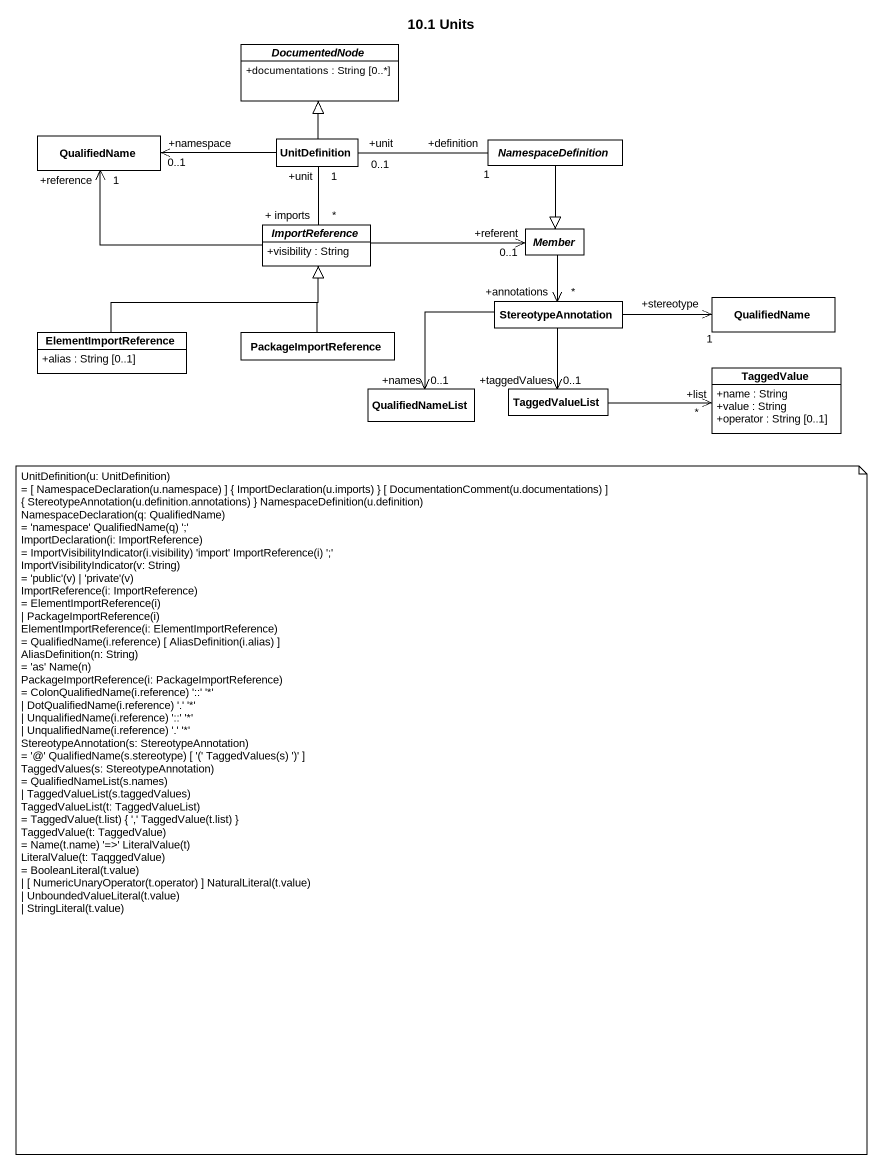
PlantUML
@startuml
title 10.1 Units
hide circle
hide empty members
skinparam classAttributeIconSize 0
abstract class DocumentedNode {
  +documentations : String [0..*]
}
class QualifiedName
class UnitDefinition
abstract class NamespaceDefinition
abstract class ImportReference {
  +visibility : String
}
abstract class Member
class StereotypeAnnotation
class "QualifiedName" as QualifiedName_2
class ElementImportReference {
  +alias : String [0..1]
}
class PackageImportReference
class TaggedValue {
  +name : String
  +value : String
  +operator : String [0..1]
}
class QualifiedNameList
class TaggedValueList
UnitDefinition -up-|> DocumentedNode
UnitDefinition -left-> "+namespace\n0..1" QualifiedName
UnitDefinition "+unit\n0..1" -right- "+definition\n1" NamespaceDefinition
UnitDefinition "+unit\n1" -- "+ imports\n*" ImportReference
NamespaceDefinition --|> Member
ImportReference -left-> "+reference\n1" QualifiedName
ImportReference -right-> "+referent\n0..1" Member
Member --> "+annotations\n*" StereotypeAnnotation
StereotypeAnnotation -right-> "+stereotype\n1" QualifiedName_2
StereotypeAnnotation --> "+names\n0..1" QualifiedNameList
StereotypeAnnotation --> "+taggedValues\n0..1" TaggedValueList
ElementImportReference -right-|> ImportReference
PackageImportReference -up-|> ImportReference
TaggedValueList -right-> "+list\n*" TaggedValue
note as N1
  UnitDefinition(u: UnitDefinition)
  ~= [ NamespaceDeclaration(u.namespace) ] { ImportDeclaration(u.imports) } [ DocumentationComment(u.documentations) ]
  { StereotypeAnnotation(u.definition.annotations) } NamespaceDefinition(u.definition)
  NamespaceDeclaration(q: QualifiedName)
  ~= 'namespace' QualifiedName(q) ';'
  ImportDeclaration(i: ImportReference)
  ~= ImportVisibilityIndicator(i.visibility) 'import' ImportReference(i) ';'
  ImportVisibilityIndicator(v: String)
  ~= 'public'(v) | 'private'(v)
  ImportReference(i: ImportReference)
  ~= ElementImportReference(i)
  ~| PackageImportReference(i)
  ElementImportReference(i: ElementImportReference)
  ~= QualifiedName(i.reference) [ AliasDefinition(i.alias) ]
  AliasDefinition(n: String)
  ~= 'as' Name(n)
  PackageImportReference(i: PackageImportReference)
  ~= ColonQualifiedName(i.reference) '::' '*'
  ~| DotQualifiedName(i.reference) '.' '*'
  ~| UnqualifiedName(i.reference) '::' '*'
  ~| UnqualifiedName(i.reference) '.' '*'
  StereotypeAnnotation(s: StereotypeAnnotation)
  ~= '@' QualifiedName(s.stereotype) [ '(' TaggedValues(s) ')' ]
  TaggedValues(s: StereotypeAnnotation)
  ~= QualifiedNameList(s.names)
  ~| TaggedValueList(s.taggedValues)
  TaggedValueList(t: TaggedValueList)
  ~= TaggedValue(t.list) { ',' TaggedValue(t.list) }
  TaggedValue(t: TaggedValue)
  ~= Name(t.name) '=>' LiteralValue(t)
  LiteralValue(t: TaqggedValue)
  ~= BooleanLiteral(t.value)
  ~| [ NumericUnaryOperator(t.operator) ] NaturalLiteral(t.value)
  ~| UnboundedValueLiteral(t.value)
  ~| StringLiteral(t.value)
end note
@enduml
